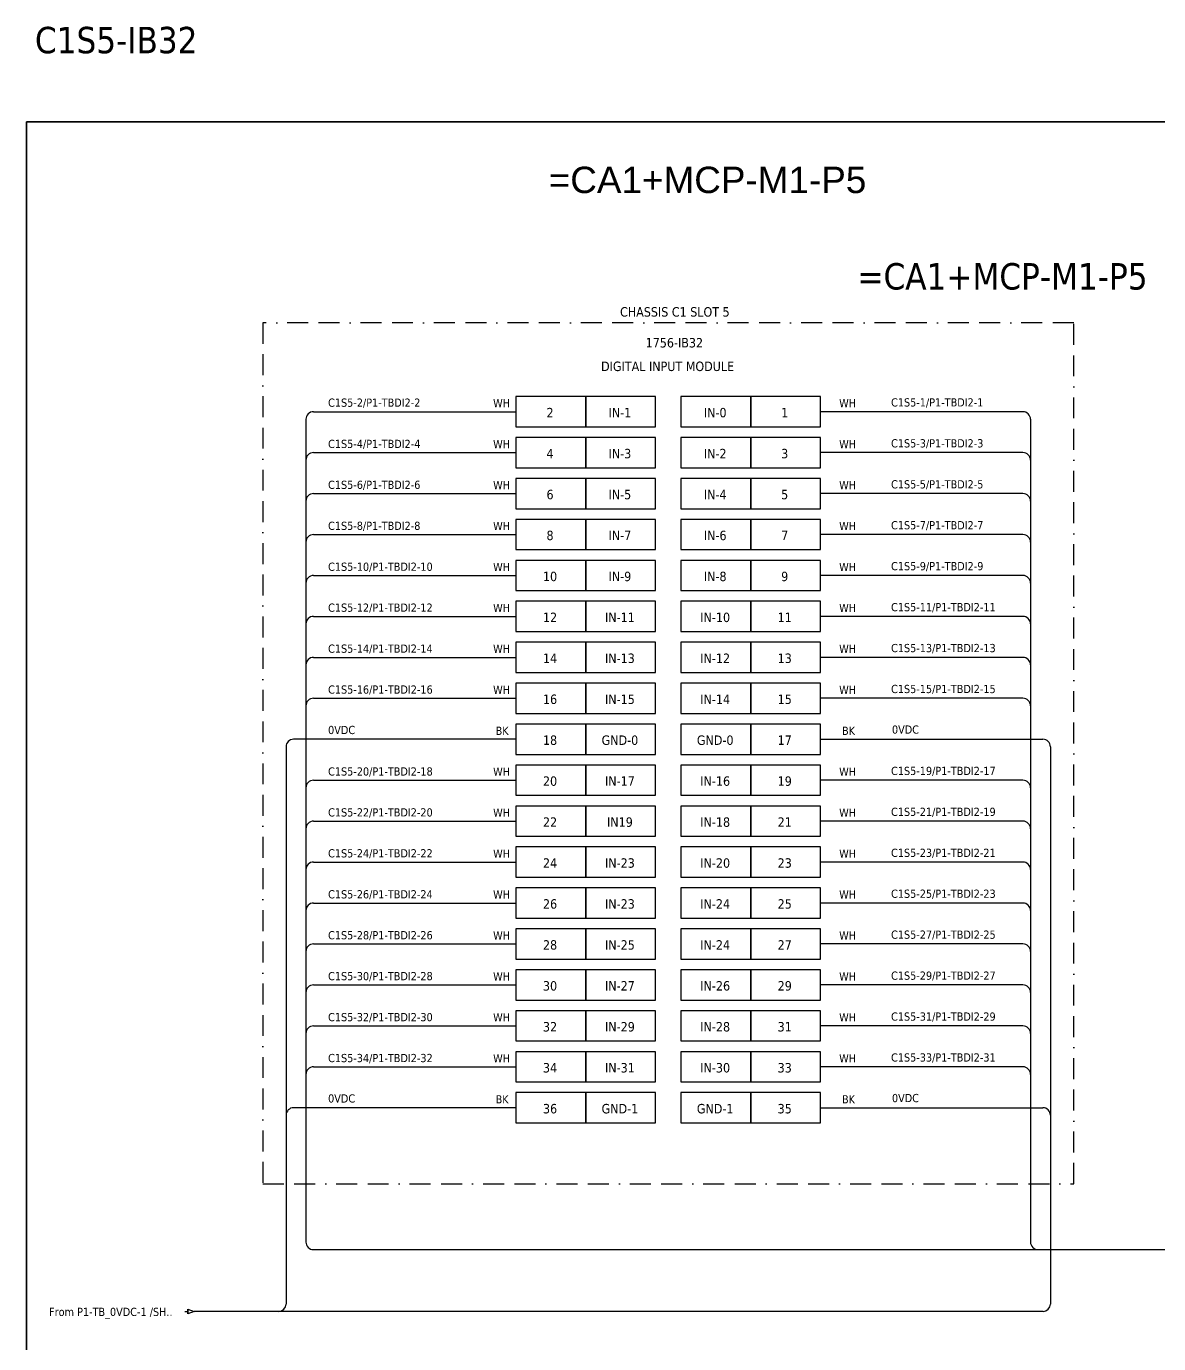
# Model space of a CAD drawing. Header units: millimetres. Extents: x 0 to 62600, y 0 to 14837.
# Drawn here: x 20967 to 22339, y 13240 to 14837 of the extents above; entities that cross this region are included whole.
import ezdxf
from ezdxf.enums import TextEntityAlignment as Align

# ---------------------------------------------------------------- set-up
doc = ezdxf.new("R2010")
doc.units = ezdxf.units.MM
doc.linetypes.add('BORDERX2', pattern=[88.9, 25.4, -12.7, 25.4, -12.7, 0, -12.7])
for name, color, linetype in [('HELPPOINT', 7, 'Continuous'), ('VECTORS', 7, 'Continuous'), ('x01001-FrameArea', 2, 'BORDERX2')]:
    doc.layers.add(name, color=color, linetype=linetype)
doc.layers.add('IE-EQUIP', color=253, linetype='Continuous', lineweight=25)
doc.layers.add('IE-WIRE', color=7, linetype='Continuous', lineweight=25)
doc.styles.get("Standard").update_dxf_attribs({"font": 'arial.ttf'})
doc.styles.add('Tahoma', font='')
doc.styles.get('Tahoma').set_extended_font_data('Tahoma')

# ---------------------------------------------------------------- blocks, each defined once
blk = doc.blocks.new('xTerminal_fr_to')
at = {"layer": 'VECTORS', "color": 1, "true_color": 0xff0000}
for p, q in [((-11.3, 0), (-7.8, 0)), ((-7.8, 2.8), (0, 0)), ((-7.8, -2.8), (-7.8, 2.8)), ((-7.8, 2.8), (0, 0)), ((-7.8, 2.8), (-7.8, -2.8)), ((0, 0), (-7.8, -2.8)), ((0, 0), (-7.8, -2.8))]:
    blk.add_line(p, q, dxfattribs=at)

msp = doc.modelspace()

# ---------------------------------------------------------------- linework, layer by layer
at = {"layer": 'HELPPOINT', "color": 4, "lineweight": 35}
for p, q in [((20966.5, 12016.9), (20966.5, 14721.1)), ((20966.5, 14721.1), (24859.8, 14721.1)), ((20966.5, 12016.9), (20966.5, 14721.1)), ((20966.5, 14721.1), (24859.8, 14721.1))]:
    msp.add_line(p, q, dxfattribs=at)
at = {"layer": 'IE-EQUIP', "linetype": 'Continuous', "ltscale": 25.4}
for points in [[(21559.9, 14351.3), (21644.6, 14351.3), (21644.6, 14388), (21559.9, 14388)], [(21644.6, 14351.3), (21729.2, 14351.3), (21729.2, 14388), (21644.6, 14388)], [(21760.1, 14351.3), (21844.7, 14351.3), (21844.7, 14388), (21760.1, 14388)], [(21844.7, 14351.3), (21929.4, 14351.3), (21929.4, 14388), (21844.7, 14388)], [(21559.9, 14301.6), (21644.6, 14301.6), (21644.6, 14338.3), (21559.9, 14338.3)], [(21644.6, 14301.6), (21729.2, 14301.6), (21729.2, 14338.3), (21644.6, 14338.3)], [(21760.1, 14301.6), (21844.7, 14301.6), (21844.7, 14338.3), (21760.1, 14338.3)], [(21844.7, 14301.6), (21929.4, 14301.6), (21929.4, 14338.3), (21844.7, 14338.3)], [(21559.9, 14252), (21644.6, 14252), (21644.6, 14288.7), (21559.9, 14288.7)], [(21644.6, 14252), (21729.2, 14252), (21729.2, 14288.7), (21644.6, 14288.7)], [(21760.1, 14252), (21844.7, 14252), (21844.7, 14288.7), (21760.1, 14288.7)], [(21844.7, 14252), (21929.4, 14252), (21929.4, 14288.7), (21844.7, 14288.7)], [(21559.9, 14202.4), (21644.6, 14202.4), (21644.6, 14239.1), (21559.9, 14239.1)], [(21644.6, 14202.4), (21729.2, 14202.4), (21729.2, 14239.1), (21644.6, 14239.1)], [(21760.1, 14202.4), (21844.7, 14202.4), (21844.7, 14239.1), (21760.1, 14239.1)], [(21844.7, 14202.4), (21929.4, 14202.4), (21929.4, 14239.1), (21844.7, 14239.1)], [(21559.9, 14152.7), (21644.6, 14152.7), (21644.6, 14189.4), (21559.9, 14189.4)], [(21644.6, 14152.7), (21729.2, 14152.7), (21729.2, 14189.4), (21644.6, 14189.4)], [(21760.1, 14152.7), (21844.7, 14152.7), (21844.7, 14189.4), (21760.1, 14189.4)], [(21844.7, 14152.7), (21929.4, 14152.7), (21929.4, 14189.4), (21844.7, 14189.4)], [(21559.9, 14103.1), (21644.6, 14103.1), (21644.6, 14139.8), (21559.9, 14139.8)], [(21644.6, 14103.1), (21729.2, 14103.1), (21729.2, 14139.8), (21644.6, 14139.8)], [(21760.1, 14103.1), (21844.7, 14103.1), (21844.7, 14139.8), (21760.1, 14139.8)], [(21844.7, 14103.1), (21929.4, 14103.1), (21929.4, 14139.8), (21844.7, 14139.8)], [(21559.9, 14053.5), (21644.6, 14053.5), (21644.6, 14090.2), (21559.9, 14090.2)], [(21644.6, 14053.5), (21729.2, 14053.5), (21729.2, 14090.2), (21644.6, 14090.2)], [(21760.1, 14053.5), (21844.7, 14053.5), (21844.7, 14090.2), (21760.1, 14090.2)], [(21844.7, 14053.5), (21929.4, 14053.5), (21929.4, 14090.2), (21844.7, 14090.2)], [(21559.9, 14003.8), (21644.6, 14003.8), (21644.6, 14040.5), (21559.9, 14040.5)], [(21644.6, 14003.8), (21729.2, 14003.8), (21729.2, 14040.5), (21644.6, 14040.5)], [(21760.1, 14003.8), (21844.7, 14003.8), (21844.7, 14040.5), (21760.1, 14040.5)], [(21844.7, 14003.8), (21929.4, 14003.8), (21929.4, 14040.5), (21844.7, 14040.5)], [(21559.9, 13954.2), (21644.6, 13954.2), (21644.6, 13990.9), (21559.9, 13990.9)], [(21644.6, 13954.2), (21729.2, 13954.2), (21729.2, 13990.9), (21644.6, 13990.9)], [(21760.1, 13954.2), (21844.7, 13954.2), (21844.7, 13990.9), (21760.1, 13990.9)], [(21844.7, 13954.2), (21929.4, 13954.2), (21929.4, 13990.9), (21844.7, 13990.9)], [(21559.9, 13904.6), (21644.6, 13904.6), (21644.6, 13941.3), (21559.9, 13941.3)], [(21644.6, 13904.6), (21729.2, 13904.6), (21729.2, 13941.3), (21644.6, 13941.3)], [(21760.1, 13904.6), (21844.7, 13904.6), (21844.7, 13941.3), (21760.1, 13941.3)], [(21844.7, 13904.6), (21929.4, 13904.6), (21929.4, 13941.3), (21844.7, 13941.3)], [(21559.9, 13854.9), (21644.6, 13854.9), (21644.6, 13891.6), (21559.9, 13891.6)], [(21644.6, 13854.9), (21729.2, 13854.9), (21729.2, 13891.6), (21644.6, 13891.6)], [(21760.1, 13854.9), (21844.7, 13854.9), (21844.7, 13891.6), (21760.1, 13891.6)], [(21844.7, 13854.9), (21929.4, 13854.9), (21929.4, 13891.6), (21844.7, 13891.6)], [(21559.9, 13805.3), (21644.6, 13805.3), (21644.6, 13842), (21559.9, 13842)], [(21644.6, 13805.3), (21729.2, 13805.3), (21729.2, 13842), (21644.6, 13842)], [(21760.1, 13805.3), (21844.7, 13805.3), (21844.7, 13842), (21760.1, 13842)], [(21844.7, 13805.3), (21929.4, 13805.3), (21929.4, 13842), (21844.7, 13842)], [(21559.9, 13755.7), (21644.6, 13755.7), (21644.6, 13792.4), (21559.9, 13792.4)], [(21644.6, 13755.7), (21729.2, 13755.7), (21729.2, 13792.4), (21644.6, 13792.4)], [(21760.1, 13755.7), (21844.7, 13755.7), (21844.7, 13792.4), (21760.1, 13792.4)], [(21844.7, 13755.7), (21929.4, 13755.7), (21929.4, 13792.4), (21844.7, 13792.4)], [(21559.9, 13706), (21644.6, 13706), (21644.6, 13742.7), (21559.9, 13742.7)], [(21644.6, 13706), (21729.2, 13706), (21729.2, 13742.7), (21644.6, 13742.7)], [(21760.1, 13706), (21844.7, 13706), (21844.7, 13742.7), (21760.1, 13742.7)], [(21844.7, 13706), (21929.4, 13706), (21929.4, 13742.7), (21844.7, 13742.7)], [(21559.9, 13656.4), (21644.6, 13656.4), (21644.6, 13693.1), (21559.9, 13693.1)], [(21644.6, 13656.4), (21729.2, 13656.4), (21729.2, 13693.1), (21644.6, 13693.1)], [(21760.1, 13656.4), (21844.7, 13656.4), (21844.7, 13693.1), (21760.1, 13693.1)], [(21844.7, 13656.4), (21929.4, 13656.4), (21929.4, 13693.1), (21844.7, 13693.1)], [(21559.9, 13606.8), (21644.6, 13606.8), (21644.6, 13643.5), (21559.9, 13643.5)], [(21644.6, 13606.8), (21729.2, 13606.8), (21729.2, 13643.5), (21644.6, 13643.5)], [(21760.1, 13606.8), (21844.7, 13606.8), (21844.7, 13643.5), (21760.1, 13643.5)], [(21844.7, 13606.8), (21929.4, 13606.8), (21929.4, 13643.5), (21844.7, 13643.5)], [(21559.9, 13557.1), (21644.6, 13557.1), (21644.6, 13593.8), (21559.9, 13593.8)], [(21644.6, 13557.1), (21729.2, 13557.1), (21729.2, 13593.8), (21644.6, 13593.8)], [(21760.1, 13557.1), (21844.7, 13557.1), (21844.7, 13593.8), (21760.1, 13593.8)], [(21844.7, 13557.1), (21929.4, 13557.1), (21929.4, 13593.8), (21844.7, 13593.8)], [(21559.9, 13507.5), (21644.6, 13507.5), (21644.6, 13544.2), (21559.9, 13544.2)], [(21644.6, 13507.5), (21729.2, 13507.5), (21729.2, 13544.2), (21644.6, 13544.2)], [(21760.1, 13507.5), (21844.7, 13507.5), (21844.7, 13544.2), (21760.1, 13544.2)], [(21844.7, 13507.5), (21929.4, 13507.5), (21929.4, 13544.2), (21844.7, 13544.2)]]:
    msp.add_lwpolyline(points, close=True, dxfattribs=at)
at = {"layer": 'IE-WIRE', "color": 4, "ltscale": 25.4}
for p, q in [((21305.5, 14360.4), (21305.5, 13363)), ((21314.7, 14369.6), (21559.9, 14369.6)), ((22174.7, 14369.6), (21929.4, 14369.6)), ((22183.8, 14360.4), (22183.8, 13363)), ((21314.7, 14320), (21559.9, 14320)), ((22174.7, 14320), (21929.4, 14320)), ((21314.7, 14270.3), (21559.9, 14270.3)), ((22174.7, 14270.3), (21929.4, 14270.3)), ((21314.7, 14220.7), (21559.9, 14220.7)), ((22174.7, 14220.7), (21929.4, 14220.7)), ((21314.7, 14171.1), (21559.9, 14171.1)), ((22174.7, 14171.1), (21929.4, 14171.1)), ((21314.7, 14121.4), (21559.9, 14121.4)), ((22174.7, 14121.4), (21929.4, 14121.4)), ((21314.7, 14071.8), (21559.9, 14071.8)), ((22174.7, 14071.8), (21929.4, 14071.8)), ((21314.7, 14022.2), (21559.9, 14022.2)), ((22174.7, 14022.2), (21929.4, 14022.2)), ((21314.7, 13922.9), (21559.9, 13922.9)), ((22174.7, 13922.9), (21929.4, 13922.9)), ((21314.7, 13873.3), (21559.9, 13873.3)), ((22174.7, 13873.3), (21929.4, 13873.3)), ((21314.7, 13823.6), (21559.9, 13823.6)), ((22174.7, 13823.6), (21929.4, 13823.6)), ((21314.7, 13774), (21559.9, 13774)), ((22174.7, 13774), (21929.4, 13774)), ((21314.7, 13724.4), (21559.9, 13724.4)), ((22174.7, 13724.4), (21929.4, 13724.4)), ((21314.7, 13674.7), (21559.9, 13674.7)), ((22174.7, 13674.7), (21929.4, 13674.7)), ((21314.7, 13625.1), (21559.9, 13625.1)), ((22174.7, 13625.1), (21929.4, 13625.1)), ((21314.7, 13575.5), (21559.9, 13575.5)), ((22174.7, 13575.5), (21929.4, 13575.5))]:
    msp.add_line(p, q, dxfattribs=at)
at = {"layer": 'IE-WIRE', "color": 7, "ltscale": 25.4}
for p, q in [((21281.4, 13963.4), (21281.4, 13287.8)), ((21559.9, 13972.5), (21290.5, 13972.5)), ((21929.4, 13972.5), (22198.8, 13972.5)), ((22207.9, 13963.4), (22207.9, 13287.8)), ((21559.9, 13525.8), (21290.5, 13525.8)), ((21929.4, 13525.8), (22198.8, 13525.8)), ((22199, 13278.8), (21169.9, 13278.8))]:
    msp.add_line(p, q, dxfattribs=at)
at = {"layer": 'IE-WIRE', "color": 4}
msp.add_line((21314.6, 13353.9), (22355.9, 13353.9), dxfattribs=at)
at = {"layer": 'IE-WIRE', "color": 4, "ltscale": 25.4}
for centre, start, end in [((21314.7, 14360.4), 90, 180), ((22174.7, 14360.4), 0, 90), ((21314.7, 14310.8), 90, 180), ((22174.7, 14310.8), 0, 90), ((21314.7, 14261.2), 90, 180), ((22174.7, 14261.2), 0, 90), ((21314.7, 14211.5), 90, 180), ((22174.7, 14211.5), 0, 90), ((21314.7, 14161.9), 90, 180), ((22174.7, 14161.9), 0, 90), ((21314.7, 14112.3), 90, 180), ((22174.7, 14112.3), 0, 90), ((21314.7, 14062.6), 90, 180), ((22174.7, 14062.6), 0, 90), ((21314.7, 14013), 90, 180), ((22174.7, 14013), 0, 90), ((21314.7, 13913.7), 90, 180), ((22174.7, 13913.7), 0, 90), ((21314.7, 13864.1), 90, 180), ((22174.7, 13864.1), 0, 90), ((21314.7, 13814.5), 90, 180), ((22174.7, 13814.5), 0, 90), ((21314.7, 13764.8), 90, 180), ((22174.7, 13764.8), 0, 90), ((21314.7, 13715.2), 90, 180), ((22174.7, 13715.2), 0, 90), ((21314.7, 13665.6), 90, 180), ((22174.7, 13665.6), 0, 90), ((21314.7, 13615.9), 90, 180), ((22174.7, 13615.9), 0, 90), ((21314.7, 13566.3), 90, 180), ((22174.7, 13566.3), 0, 90)]:
    msp.add_arc(centre, 9.17, start, end, dxfattribs=at)
at = {"layer": 'IE-WIRE', "color": 7, "ltscale": 25.4}
for centre, radius, start, end in [((21290.5, 13963.4), 9.14, 90, 180), ((22198.8, 13963.4), 9.14, 0, 90), ((21290.5, 13516.7), 9.14, 90, 180), ((22198.8, 13516.7), 9.14, 0, 90), ((21272.4, 13287.8), 8.96, 270, 0), ((22199, 13287.8), 8.96, 270, 0), ((22199, 13287.8), 8.96, 270, 0)]:
    msp.add_arc(centre, radius, start, end, dxfattribs=at)
at = {"layer": 'IE-WIRE', "color": 4}
for centre in [(21314.6, 13363), (22193, 13363)]:
    msp.add_arc(centre, 9.14, 180, 270, dxfattribs=at)
at = {"layer": 'x01001-FrameArea'}
msp.add_lwpolyline([(21253.2, 13433.5), (22236.2, 13433.5), (22236.2, 14477.3), (21253.2, 14477.3)], close=True, dxfattribs=at)

# ---------------------------------------------------------------- block references
msp.add_blockref('xTerminal_fr_to', (21169.9, 13278.8))

# ---------------------------------------------------------------- texts
at = {"color": 2, "style": 'Tahoma'}
msp.add_text('C1S5-IB32', height=32, dxfattribs=at).set_placement((20976.9, 14804.1))
at = {"color": 2}
msp.add_text('=CA1+MCP-M1-P5', height=32, dxfattribs=at).set_placement((21599.8, 14634.6))
at = {"color": 2, "style": 'Tahoma'}
for s, height, p in [('=CA1+MCP-M1-P5', 32, (22149.9, 14533.7)), ('CHASSIS C1 SLOT 5', 11.441, (21752.7, 14490.6)), ('1756-IB32', 11.44, (21752.1, 14453.2)), ('DIGITAL INPUT MODULE', 11.441, (21743.9, 14424.6)), ('2', 11.4, (21601.4, 14368.5)), ('IN-1', 11.44, (21686.1, 14368.5)), ('IN-0', 11.44, (21801.6, 14368.5)), ('1', 11.4, (21885.9, 14368.5)), ('4', 11.4, (21601.4, 14318.8)), ('IN-3', 11.44, (21686.1, 14318.8)), ('IN-2', 11.44, (21801.6, 14318.8)), ('3', 11.4, (21885.9, 14318.8)), ('6', 11.4, (21601.4, 14269.2)), ('IN-5', 11.44, (21686.1, 14269.2)), ('IN-4', 11.44, (21801.6, 14269.2)), ('5', 11.4, (21885.9, 14269.2)), ('8', 11.4, (21601.4, 14219.6)), ('IN-7', 11.44, (21686.1, 14219.6)), ('IN-6', 11.44, (21801.6, 14219.6)), ('7', 11.4, (21885.9, 14219.6)), ('10', 11.44, (21601.4, 14169.9)), ('IN-9', 11.44, (21686.1, 14169.9)), ('IN-8', 11.44, (21801.6, 14169.9)), ('9', 11.4, (21885.9, 14169.9)), ('12', 11.44, (21601.4, 14120.3)), ('IN-11', 11.44, (21686.1, 14120.3)), ('IN-10', 11.44, (21801.6, 14120.3)), ('11', 11.44, (21885.9, 14120.3)), ('14', 11.44, (21601.4, 14070.7)), ('IN-13', 11.44, (21686.1, 14070.7)), ('IN-12', 11.44, (21801.6, 14070.7)), ('13', 11.44, (21885.9, 14070.7)), ('16', 11.44, (21601.4, 14021)), ('IN-15', 11.44, (21686.1, 14021)), ('IN-14', 11.44, (21801.6, 14021)), ('15', 11.44, (21885.9, 14021)), ('18', 11.44, (21601.4, 13971.4)), ('GND-0', 11.44, (21686.1, 13971.4)), ('GND-0', 11.44, (21801.6, 13971.4)), ('17', 11.44, (21885.9, 13971.4)), ('20', 11.44, (21601.4, 13921.8)), ('IN-17', 11.44, (21686.1, 13921.8)), ('IN-16', 11.44, (21801.6, 13921.8)), ('19', 11.44, (21885.9, 13921.8)), ('22', 11.44, (21601.4, 13872.1)), ('IN19', 11.44, (21686.1, 13872.1)), ('IN-18', 11.44, (21801.6, 13872.1)), ('21', 11.44, (21885.9, 13872.1)), ('24', 11.44, (21601.4, 13822.5)), ('IN-23', 11.44, (21686.1, 13822.5)), ('IN-20', 11.44, (21801.6, 13822.5)), ('23', 11.44, (21885.9, 13822.5)), ('26', 11.44, (21601.4, 13772.9)), ('IN-23', 11.44, (21686.1, 13772.9)), ('IN-24', 11.44, (21801.6, 13772.9)), ('25', 11.44, (21885.9, 13772.9)), ('28', 11.44, (21601.4, 13723.2)), ('IN-25', 11.44, (21686.1, 13723.2)), ('IN-24', 11.44, (21801.6, 13723.2)), ('27', 11.44, (21885.9, 13723.2)), ('30', 11.44, (21601.4, 13673.6)), ('IN-27', 11.44, (21686.1, 13673.6)), ('IN-26', 11.44, (21801.6, 13673.6)), ('29', 11.44, (21885.9, 13673.6)), ('32', 11.44, (21601.4, 13624)), ('IN-29', 11.44, (21686.1, 13624)), ('IN-28', 11.44, (21801.6, 13624)), ('31', 11.44, (21885.9, 13624)), ('34', 11.44, (21601.4, 13574.3)), ('IN-31', 11.44, (21686.1, 13574.3)), ('IN-30', 11.44, (21801.6, 13574.3)), ('33', 11.44, (21885.9, 13574.3)), ('36', 11.44, (21601.4, 13524.7)), ('GND-1', 11.44, (21686.1, 13524.7)), ('GND-1', 11.44, (21801.6, 13524.7)), ('35', 11.44, (21885.9, 13524.7))]:
    msp.add_text(s, height=height, dxfattribs=at).set_placement(p, align=Align.MIDDLE_CENTER)
at = {"color": 4, "style": 'Tahoma'}
for s, height, p in [('C1S5-2/P1-TBDI2-2', 9.949, (21332.3, 14375.6)), ('WH', 9.95, (21532.4, 14374.9)), ('WH', 9.95, (21951.9, 14374.9)), ('C1S5-1/P1-TBDI2-1', 9.949, (22014.8, 14375.9)), ('C1S5-4/P1-TBDI2-4', 9.949, (21332.3, 14325.6)), ('WH', 9.95, (21532.4, 14325.2)), ('WH', 9.95, (21951.9, 14325.2)), ('C1S5-3/P1-TBDI2-3', 9.949, (22014.8, 14326.3)), ('C1S5-6/P1-TBDI2-6', 9.949, (21332.3, 14276)), ('WH', 9.95, (21532.4, 14275.6)), ('WH', 9.95, (21951.9, 14275.6)), ('C1S5-5/P1-TBDI2-5', 9.949, (22014.8, 14276.6)), ('C1S5-8/P1-TBDI2-8', 9.949, (21332.3, 14226.3)), ('WH', 9.95, (21532.4, 14226)), ('WH', 9.95, (21951.9, 14226)), ('C1S5-7/P1-TBDI2-7', 9.949, (22014.8, 14227)), ('C1S5-10/P1-TBDI2-10', 9.949, (21332.3, 14176.7)), ('WH', 9.95, (21532.4, 14176.3)), ('WH', 9.95, (21951.9, 14176.3)), ('C1S5-9/P1-TBDI2-9', 9.949, (22014.8, 14177.4)), ('C1S5-12/P1-TBDI2-12', 9.949, (21332.3, 14127.1)), ('WH', 9.95, (21532.4, 14126.7)), ('WH', 9.95, (21951.9, 14126.7)), ('C1S5-11/P1-TBDI2-11', 9.949, (22014.8, 14127.7)), ('C1S5-14/P1-TBDI2-14', 9.949, (21332.3, 14077.4)), ('WH', 9.95, (21532.4, 14077.1)), ('WH', 9.95, (21951.9, 14077.1)), ('C1S5-13/P1-TBDI2-13', 9.949, (22014.8, 14078.1)), ('C1S5-16/P1-TBDI2-16', 9.949, (21332.3, 14027.8)), ('WH', 9.95, (21532.4, 14027.4)), ('WH', 9.95, (21951.9, 14027.4)), ('C1S5-15/P1-TBDI2-15', 9.949, (22014.8, 14028.5)), ('C1S5-20/P1-TBDI2-18', 9.949, (21332.3, 13928.5)), ('WH', 9.95, (21532.4, 13928.2)), ('WH', 9.95, (21951.9, 13928.2)), ('C1S5-19/P1-TBDI2-17', 9.949, (22014.8, 13929.2)), ('C1S5-22/P1-TBDI2-20', 9.949, (21332.3, 13878.9)), ('WH', 9.95, (21532.4, 13878.5)), ('WH', 9.95, (21951.9, 13878.5)), ('C1S5-21/P1-TBDI2-19', 9.949, (22014.8, 13879.6)), ('C1S5-24/P1-TBDI2-22', 9.949, (21332.3, 13829.3)), ('WH', 9.95, (21532.4, 13828.9)), ('WH', 9.95, (21951.9, 13828.9)), ('C1S5-23/P1-TBDI2-21', 9.949, (22014.8, 13829.9)), ('C1S5-26/P1-TBDI2-24', 9.949, (21332.3, 13779.6)), ('WH', 9.95, (21532.4, 13779.3)), ('WH', 9.95, (21951.9, 13779.3)), ('C1S5-25/P1-TBDI2-23', 9.949, (22014.8, 13780.3)), ('C1S5-28/P1-TBDI2-26', 9.949, (21332.3, 13730)), ('WH', 9.95, (21532.4, 13729.6)), ('WH', 9.95, (21951.9, 13729.6)), ('C1S5-27/P1-TBDI2-25', 9.949, (22014.8, 13730.7)), ('C1S5-30/P1-TBDI2-28', 9.949, (21332.3, 13680.4)), ('WH', 9.95, (21532.4, 13680)), ('WH', 9.95, (21951.9, 13680)), ('C1S5-29/P1-TBDI2-27', 9.949, (22014.8, 13681)), ('C1S5-32/P1-TBDI2-30', 9.949, (21332.3, 13630.7)), ('WH', 9.95, (21532.4, 13630.4)), ('WH', 9.95, (21951.9, 13630.4)), ('C1S5-31/P1-TBDI2-29', 9.949, (22014.8, 13631.4)), ('C1S5-34/P1-TBDI2-32', 9.949, (21332.3, 13581.1)), ('WH', 9.95, (21532.4, 13580.7)), ('WH', 9.95, (21951.9, 13580.7)), ('C1S5-33/P1-TBDI2-31', 9.949, (22014.8, 13581.8))]:
    msp.add_text(s, height=height, dxfattribs=at).set_placement(p)
at = {"color": 7, "style": 'Tahoma'}
for s, height, p in [('0VDC', 9.95, (21332.3, 13978.8)), ('0VDC', 9.95, (22015.9, 13979.3)), ('BK', 9.95, (21535.4, 13977.8)), ('BK', 9.95, (21955.3, 13977.8)), ('0VDC', 9.95, (21332.3, 13532.1)), ('0VDC', 9.95, (22015.9, 13532.6)), ('BK', 9.95, (21535.4, 13531.1)), ('BK', 9.95, (21955.3, 13531.1)), ('From P1-TB_0VDC-1 /SH..', 9.949, (20994.1, 13273.4))]:
    msp.add_text(s, height=height, dxfattribs=at).set_placement(p)

doc.saveas('drawing.dxf')
